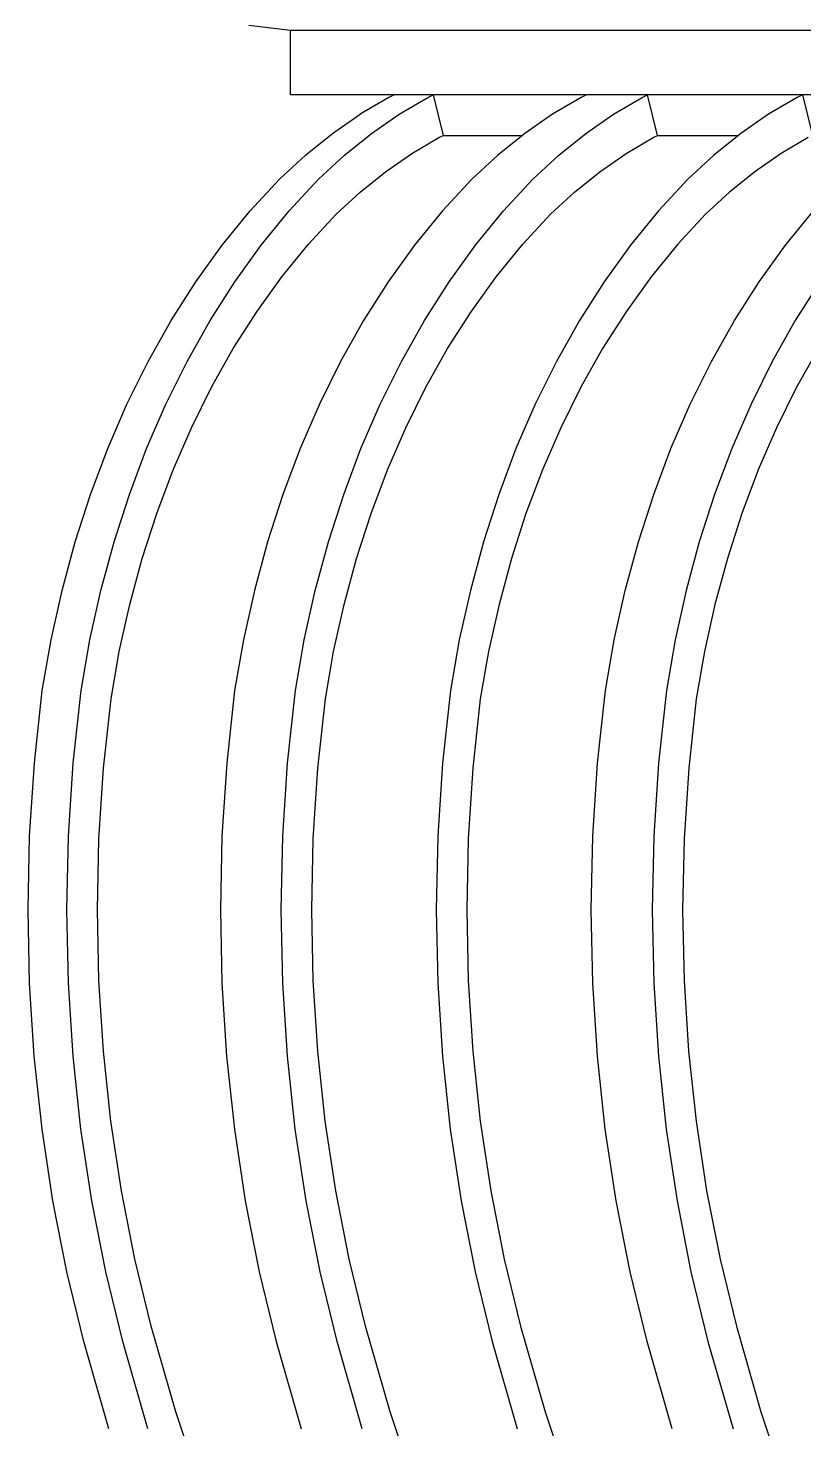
# Model space of a CAD drawing. Extents: x -1563 to 1637, y -685 to 815.
# Drawn here: x 975 to 1065.1, y 372.3 to 535.1 of the extents above; entities that cross this region are included whole.
import ezdxf

# ---------------------------------------------------------------- set-up
doc = ezdxf.new("R2010")
doc.units = 0
doc.header["$MEASUREMENT"] = 0
doc.layers.get('0').update_dxf_attribs({"linetype": 'CONTINUOUS'})

msp = doc.modelspace()

# ---------------------------------------------------------------- linework, layer by layer
at = {"color": 22}
for p, q in [((1005.48, 534.76), (1000.67, 535.36)), ((1005.48, 527.3), (1005.48, 534.76)), ((1111.55, 534.76), (1005.48, 534.76)), ((1017.53, 527.3), (1005.48, 527.3)), ((1017.53, 527.3), (1016.92, 527)), ((1022.05, 527.3), (1017.53, 527.3)), ((1021.44, 527), (1022.05, 527.3)), ((1022.05, 527.3), (1023.22, 522.59)), ((1039.86, 527.3), (1022.05, 527.3)), ((1039.86, 527.3), (1039.26, 527)), ((1046.94, 527.3), (1039.86, 527.3)), ((1046.33, 527), (1046.94, 527.3)), ((1048.11, 522.59), (1046.94, 527.3)), ((1064.93, 527.3), (1046.94, 527.3)), ((1064.93, 527.3), (1064.32, 527)), ((1064.93, 527.3), (1066.1, 522.59)), ((1082.93, 527.3), (1064.93, 527.3)), ((1016.92, 527), (1013.6, 525.04)), ((1018.12, 525.04), (1021.44, 527)), ((1039.26, 527), (1035.93, 525.04)), ((1043.01, 525.04), (1046.33, 527)), ((1064.32, 527), (1061, 525.04)), ((1010.37, 522.79), (1013.6, 525.04)), ((1014.89, 522.79), (1018.12, 525.04)), ((1035.93, 525.04), (1032.7, 522.79)), ((1039.78, 522.79), (1043.01, 525.04)), ((1061, 525.04), (1057.77, 522.79)), ((1007.24, 520.29), (1010.37, 522.79)), ((1011.76, 520.29), (1014.89, 522.79)), ((1022.71, 522.33), (1023.22, 522.59)), ((1023.22, 522.59), (1032.44, 522.59)), ((1032.44, 522.59), (1029.58, 520.29)), ((1032.7, 522.79), (1032.44, 522.59)), ((1036.65, 520.29), (1039.78, 522.79)), ((1047.6, 522.33), (1048.11, 522.59)), ((1048.11, 522.59), (1057.51, 522.59)), ((1057.51, 522.59), (1054.64, 520.29)), ((1057.77, 522.79), (1057.51, 522.59)), ((1019.58, 520.48), (1022.71, 522.33)), ((1044.47, 520.48), (1047.6, 522.33)), ((1065.59, 522.33), (1062.47, 520.48)), ((1004.23, 517.52), (1007.24, 520.29)), ((1008.74, 517.52), (1011.76, 520.29)), ((1016.54, 518.37), (1019.58, 520.48)), ((1029.58, 520.29), (1026.56, 517.52)), ((1033.63, 517.52), (1036.65, 520.29)), ((1041.43, 518.37), (1044.47, 520.48)), ((1054.64, 520.29), (1051.63, 517.52)), ((1062.47, 520.48), (1059.42, 518.37)), ((1000.82, 513.82), (1004.23, 517.52)), ((1005.33, 513.82), (1008.74, 517.52)), ((1013.59, 516.01), (1016.54, 518.37)), ((1026.56, 517.52), (1023.15, 513.82)), ((1030.22, 513.82), (1033.63, 517.52)), ((1038.48, 516.01), (1041.43, 518.37)), ((1051.63, 517.52), (1048.22, 513.82)), ((1059.42, 518.37), (1056.48, 516.01)), ((1010.79, 513.44), (1013.59, 516.01)), ((1035.68, 513.44), (1038.48, 516.01)), ((1056.48, 516.01), (1053.67, 513.44)), ((997.57, 509.83), (1000.82, 513.82)), ((1002.09, 509.83), (1005.33, 513.82)), ((1007.57, 509.94), (1010.79, 513.44)), ((1023.15, 513.82), (1019.91, 509.83)), ((1026.98, 509.83), (1030.22, 513.82)), ((1032.46, 509.94), (1035.68, 513.44)), ((1048.22, 513.82), (1044.98, 509.83)), ((1053.67, 513.44), (1050.46, 509.94)), ((1062.97, 509.83), (1066.21, 513.82)), ((994.51, 505.57), (997.57, 509.83)), ((999.03, 505.57), (1002.09, 509.83)), ((1004.49, 506.16), (1007.57, 509.94)), ((1019.91, 509.83), (1016.85, 505.57)), ((1023.92, 505.57), (1026.98, 509.83)), ((1029.38, 506.16), (1032.46, 509.94)), ((1044.98, 509.83), (1041.91, 505.57)), ((1050.46, 509.94), (1047.38, 506.16)), ((1059.91, 505.57), (1062.97, 509.83)), ((1001.58, 502.11), (1004.49, 506.16)), ((1026.47, 502.11), (1029.38, 506.16)), ((1047.38, 506.16), (1044.47, 502.11)), ((991.64, 501.07), (994.51, 505.57)), ((996.16, 501.07), (999.03, 505.57)), ((1016.85, 505.57), (1013.97, 501.07)), ((1021.04, 501.07), (1023.92, 505.57)), ((1041.91, 505.57), (1039.04, 501.07)), ((1057.04, 501.07), (1059.91, 505.57)), ((1066.98, 505.57), (1064.11, 501.07)), ((998.85, 497.83), (1001.58, 502.11)), ((1023.74, 497.83), (1026.47, 502.11)), ((1044.47, 502.11), (1041.74, 497.83)), ((988.97, 496.33), (991.64, 501.07)), ((993.49, 496.33), (996.16, 501.07)), ((1013.97, 501.07), (1011.3, 496.33)), ((1018.38, 496.33), (1021.04, 501.07)), ((1039.04, 501.07), (1036.37, 496.33)), ((1054.37, 496.33), (1057.04, 501.07)), ((1064.11, 501.07), (1061.44, 496.33)), ((996.32, 493.33), (998.85, 497.83)), ((1021.21, 493.33), (1023.74, 497.83)), ((1041.74, 497.83), (1039.21, 493.33)), ((1066.81, 497.83), (1064.27, 493.33)), ((986.51, 491.37), (988.97, 496.33)), ((991.03, 491.37), (993.49, 496.33)), ((1011.3, 496.33), (1008.85, 491.37)), ((1015.92, 491.37), (1018.38, 496.33)), ((1036.37, 496.33), (1033.91, 491.37)), ((1051.91, 491.37), (1054.37, 496.33)), ((1061.44, 496.33), (1058.98, 491.37)), ((993.99, 488.62), (996.32, 493.33)), ((1018.88, 488.62), (1021.21, 493.33)), ((1039.21, 493.33), (1036.87, 488.62)), ((1064.27, 493.33), (1061.94, 488.62)), ((984.28, 486.21), (986.51, 491.37)), ((988.79, 486.21), (991.03, 491.37)), ((1008.85, 491.37), (1006.61, 486.21)), ((1013.68, 486.21), (1015.92, 491.37)), ((1033.91, 491.37), (1031.68, 486.21)), ((1049.67, 486.21), (1051.91, 491.37)), ((1058.98, 491.37), (1056.75, 486.21)), ((991.86, 483.73), (993.99, 488.62)), ((1016.75, 483.73), (1018.88, 488.62)), ((1036.87, 488.62), (1034.75, 483.73)), ((1061.94, 488.62), (1059.82, 483.73)), ((982.27, 480.87), (984.28, 486.21)), ((986.79, 480.87), (988.79, 486.21)), ((1006.61, 486.21), (1004.6, 480.87)), ((1011.68, 480.87), (1013.68, 486.21)), ((1031.68, 486.21), (1029.67, 480.87)), ((1047.67, 480.87), (1049.67, 486.21)), ((1056.75, 486.21), (1054.74, 480.87)), ((989.96, 478.66), (991.86, 483.73)), ((1014.85, 478.66), (1016.75, 483.73)), ((1034.75, 483.73), (1032.84, 478.66)), ((1059.82, 483.73), (1057.91, 478.66)), ((980.5, 475.37), (982.27, 480.87)), ((985.02, 475.37), (986.79, 480.87)), ((1004.6, 480.87), (1002.83, 475.37)), ((1009.91, 475.37), (1011.68, 480.87)), ((1029.67, 480.87), (1027.9, 475.37)), ((1045.9, 475.37), (1047.67, 480.87)), ((1054.74, 480.87), (1052.97, 475.37)), ((988.28, 473.44), (989.96, 478.66)), ((1013.17, 473.44), (1014.85, 478.66)), ((1032.84, 478.66), (1031.16, 473.44)), ((1057.91, 478.66), (1056.23, 473.44)), ((978.97, 469.73), (980.5, 475.37)), ((983.49, 469.73), (985.02, 475.37)), ((1002.83, 475.37), (1001.31, 469.73)), ((1008.38, 469.73), (1009.91, 475.37)), ((1027.9, 475.37), (1026.38, 469.73)), ((1044.37, 469.73), (1045.9, 475.37)), ((1052.97, 475.37), (1051.44, 469.73)), ((986.83, 468.09), (988.28, 473.44)), ((1011.72, 468.09), (1013.17, 473.44)), ((1031.16, 473.44), (1029.72, 468.09)), ((1056.23, 473.44), (1054.78, 468.09)), ((977.7, 463.98), (978.97, 469.73)), ((982.21, 463.98), (983.49, 469.73)), ((1001.31, 469.73), (1000.03, 463.98)), ((1007.1, 463.98), (1008.38, 469.73)), ((1026.38, 469.73), (1025.1, 463.98)), ((1043.09, 463.98), (1044.37, 469.73)), ((1051.44, 469.73), (1050.16, 463.98)), ((985.62, 462.63), (986.83, 468.09)), ((1010.51, 462.63), (1011.72, 468.09)), ((1029.72, 468.09), (1028.5, 462.63)), ((1054.78, 468.09), (1053.57, 462.63)), ((976.67, 458.12), (977.7, 463.98)), ((981.19, 458.12), (982.21, 463.98)), ((1000.03, 463.98), (999.01, 458.12)), ((1006.08, 458.12), (1007.1, 463.98)), ((1025.1, 463.98), (1024.07, 458.12)), ((1042.07, 458.12), (1043.09, 463.98)), ((1050.16, 463.98), (1049.14, 458.12)), ((984.66, 457.14), (985.62, 462.63)), ((1009.55, 457.14), (1010.51, 462.63)), ((1028.5, 462.63), (1027.54, 457.14)), ((1053.57, 462.63), (1052.61, 457.14)), ((975.76, 449.68), (976.67, 458.12)), ((980.28, 449.68), (981.19, 458.12)), ((999.01, 458.12), (998.09, 449.68)), ((1005.16, 449.68), (1006.08, 458.12)), ((1024.07, 458.12), (1023.16, 449.68)), ((1041.16, 449.68), (1042.07, 458.12)), ((1049.14, 458.12), (1048.23, 449.68)), ((983.79, 449.07), (984.66, 457.14)), ((1008.68, 449.07), (1009.55, 457.14)), ((1027.54, 457.14), (1026.67, 449.07)), ((1052.61, 457.14), (1051.74, 449.07)), ((975.21, 441.18), (975.76, 449.68)), ((979.72, 441.18), (980.28, 449.68)), ((998.09, 449.68), (997.54, 441.18)), ((1004.61, 441.18), (1005.16, 449.68)), ((1023.16, 449.68), (1022.61, 441.18)), ((1040.61, 441.18), (1041.16, 449.68)), ((1048.23, 449.68), (1047.68, 441.18)), ((983.25, 440.87), (983.79, 449.07)), ((1008.14, 440.87), (1008.68, 449.07)), ((1026.67, 449.07), (1026.14, 440.87)), ((1051.74, 449.07), (1051.21, 440.87)), ((975.02, 432.64), (975.21, 441.18)), ((979.54, 432.64), (979.72, 441.18)), ((997.54, 441.18), (997.36, 432.64)), ((1004.43, 432.64), (1004.61, 441.18)), ((1022.61, 441.18), (1022.42, 432.64)), ((1040.42, 432.64), (1040.61, 441.18)), ((1047.68, 441.18), (1047.49, 432.64)), ((983.07, 432.64), (983.25, 440.87)), ((1007.96, 432.64), (1008.14, 440.87)), ((1026.14, 440.87), (1025.96, 432.64)), ((1051.21, 440.87), (1051.03, 432.64)), ((975.2, 424.11), (975.02, 432.64)), ((979.72, 424.11), (979.54, 432.64)), ((983.25, 424.41), (983.07, 432.64)), ((997.36, 432.64), (997.53, 424.11)), ((1004.6, 424.11), (1004.43, 432.64)), ((1008.14, 424.41), (1007.96, 432.64)), ((1022.42, 432.64), (1022.6, 424.11)), ((1025.96, 432.64), (1026.13, 424.41)), ((1040.6, 424.11), (1040.42, 432.64)), ((1047.49, 432.64), (1047.67, 424.11)), ((1051.03, 432.64), (1051.2, 424.41)), ((975.74, 415.61), (975.2, 424.11)), ((980.26, 415.61), (979.72, 424.11)), ((983.77, 416.21), (983.25, 424.41)), ((997.53, 424.11), (998.08, 415.61)), ((1005.15, 415.61), (1004.6, 424.11)), ((1008.66, 416.21), (1008.14, 424.41)), ((1022.6, 424.11), (1023.14, 415.61)), ((1026.13, 424.41), (1026.66, 416.21)), ((1041.14, 415.61), (1040.6, 424.11)), ((1047.67, 424.11), (1048.21, 415.61)), ((1051.2, 424.41), (1051.72, 416.21)), ((976.65, 407.16), (975.74, 415.61)), ((981.16, 407.16), (980.26, 415.61)), ((984.64, 408.06), (983.77, 416.21)), ((998.08, 415.61), (998.98, 407.16)), ((1006.05, 407.16), (1005.15, 415.61)), ((1009.53, 408.06), (1008.66, 416.21)), ((1023.14, 415.61), (1024.05, 407.16)), ((1026.66, 416.21), (1027.53, 408.06)), ((1042.05, 407.16), (1041.14, 415.61)), ((1048.21, 415.61), (1049.12, 407.16)), ((1051.72, 416.21), (1052.6, 408.06)), ((977.91, 398.81), (976.65, 407.16)), ((982.43, 398.81), (981.16, 407.16)), ((985.86, 400), (984.64, 408.06)), ((998.98, 407.16), (1000.25, 398.81)), ((1007.32, 398.81), (1006.05, 407.16)), ((1010.75, 400), (1009.53, 408.06)), ((1024.05, 407.16), (1025.31, 398.81)), ((1027.53, 408.06), (1028.75, 400)), ((1043.31, 398.81), (1042.05, 407.16)), ((1049.12, 407.16), (1050.38, 398.81)), ((1052.6, 408.06), (1053.82, 400)), ((979.53, 390.58), (977.91, 398.81)), ((984.05, 390.58), (982.43, 398.81)), ((987.43, 392.06), (985.86, 400)), ((1000.25, 398.81), (1001.87, 390.58)), ((1008.94, 390.58), (1007.32, 398.81)), ((1012.31, 392.06), (1010.75, 400)), ((1025.31, 398.81), (1026.93, 390.58)), ((1028.75, 400), (1030.31, 392.06)), ((1044.93, 390.58), (1043.31, 398.81)), ((1050.38, 398.81), (1052, 390.58)), ((1053.82, 400), (1055.38, 392.06)), ((989.33, 384.25), (987.43, 392.06)), ((1014.22, 384.25), (1012.31, 392.06)), ((1030.31, 392.06), (1032.21, 384.25)), ((1055.38, 392.06), (1057.28, 384.25)), ((981.5, 382.49), (979.53, 390.58)), ((986.02, 382.49), (984.05, 390.58)), ((1001.87, 390.58), (1003.83, 382.49)), ((1010.9, 382.49), (1008.94, 390.58)), ((1026.93, 390.58), (1028.9, 382.49)), ((1046.9, 382.49), (1044.93, 390.58)), ((1052, 390.58), (1053.97, 382.49)), ((992.17, 374.33), (989.33, 384.25)), ((1017.06, 374.33), (1014.22, 384.25)), ((1032.21, 384.25), (1035.06, 374.33)), ((1057.28, 384.25), (1060.12, 374.33)), ((984.42, 372.32), (981.5, 382.49)), ((988.93, 372.32), (986.02, 382.49)), ((1003.83, 382.49), (1006.75, 372.32)), ((1013.82, 372.32), (1010.9, 382.49)), ((1028.9, 382.49), (1031.82, 372.32)), ((1049.81, 372.32), (1046.9, 382.49)), ((1053.97, 382.49), (1056.89, 372.32)), ((995.4, 364.64), (992.17, 374.33)), ((1020.29, 364.64), (1017.06, 374.33)), ((1035.06, 374.33), (1038.29, 364.64)), ((1060.12, 374.33), (1063.35, 364.64))]:
    msp.add_line(p, q, dxfattribs=at)

doc.saveas('drawing.dxf')
